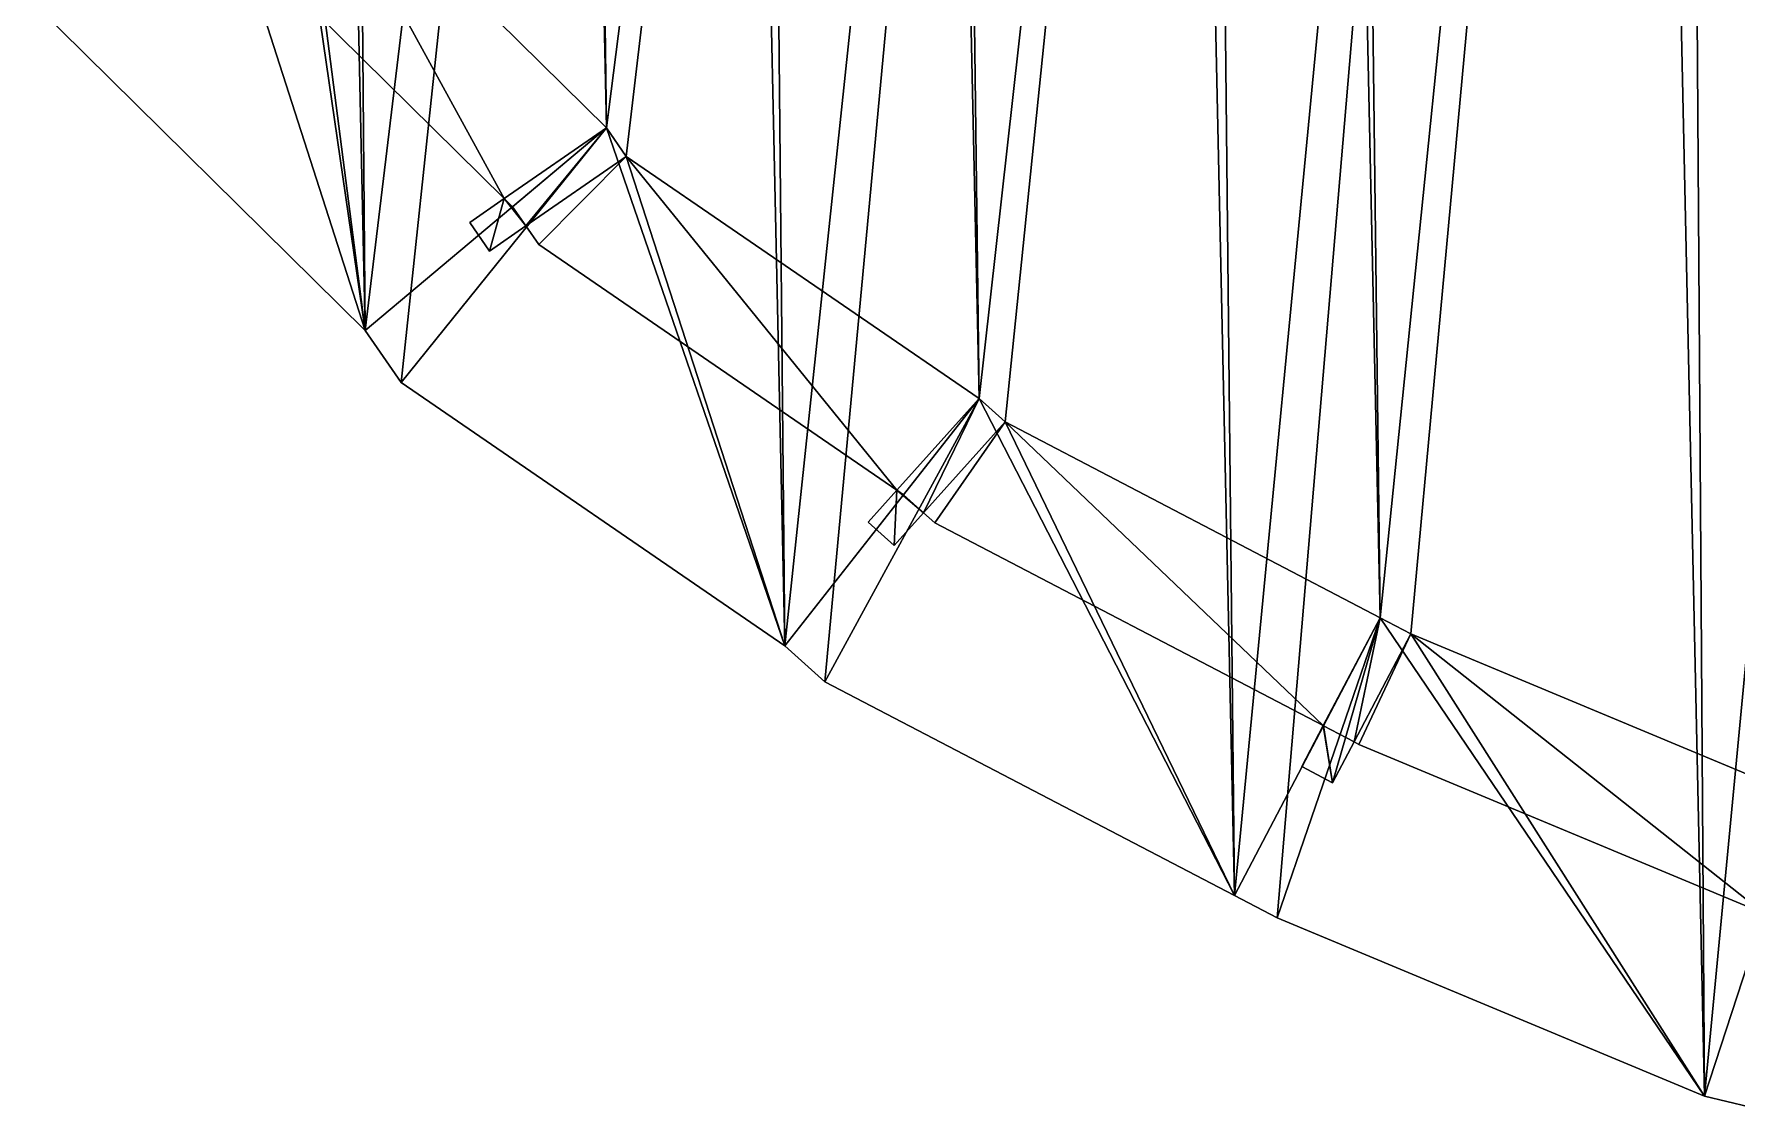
# Model space of a CAD drawing. Extents: x -282 to 16, y -6 to 46.
# Drawn here: x -13.074 to -8.188, y -1.305 to 1.774 of the extents above; entities that cross this region are included whole.
import ezdxf

# ---------------------------------------------------------------- set-up
doc = ezdxf.new("R2010")
doc.units = 0

msp = doc.modelspace()

# ---------------------------------------------------------------- linework, layer by layer
for points in [[(-8.3621, 10.709, 11.1482), (-8.2806, -1.2741, 11.1482), (-7.1093, 11.0319, 11.1482)], [(-7.1093, 11.0319, 11.1482), (-8.2806, -1.2741, 11.1482), (-8.3621, 10.709, 11.1482)], [(-7.1093, 11.0319, 11.1482), (-8.2806, -1.2741, 11.1482), (-8.1529, -1.3047, 11.1482)], [(-8.1529, -1.3047, 11.1482), (-8.2806, -1.2741, 11.1482), (-7.1093, 11.0319, 11.1482)], [(-8.5391, 10.6585, 11.1482), (-8.2806, -1.2741, 11.1482), (-8.3621, 10.709, 11.1482)], [(-8.3621, 10.709, 11.1482), (-8.2806, -1.2741, 11.1482), (-8.5391, 10.6585, 11.1482)], [(-9.7421, 10.0943, 11.1482), (-9.6295, -0.6979, 11.1482), (-8.5391, 10.6585, 11.1482)], [(-8.5391, 10.6585, 11.1482), (-9.6295, -0.6979, 11.1482), (-9.7421, 10.0943, 11.1482)], [(-8.5391, 10.6585, 11.1482), (-9.6295, -0.6979, 11.1482), (-9.5069, -0.7625, 11.1482)], [(-9.5069, -0.7625, 11.1482), (-9.6295, -0.6979, 11.1482), (-8.5391, 10.6585, 11.1482)], [(-8.5391, 10.6585, 11.1482), (-9.5069, -0.7625, 11.1482), (-8.2806, -1.2741, 11.1482)], [(-8.2806, -1.2741, 11.1482), (-9.5069, -0.7625, 11.1482), (-8.5391, 10.6585, 11.1482)], [(-9.8617, 10.0244, 11.1482), (-9.6295, -0.6979, 11.1482), (-9.7421, 10.0943, 11.1482)], [(-9.7421, 10.0943, 11.1482), (-9.6295, -0.6979, 11.1482), (-9.8617, 10.0244, 11.1482)], [(-11.0095, 9.3608, 11.1482), (-10.92, 0.0188, 11.1482), (-9.8617, 10.0244, 11.1482)], [(-9.8617, 10.0244, 11.1482), (-10.92, 0.0188, 11.1482), (-11.0095, 9.3608, 11.1482)], [(-9.8617, 10.0244, 11.1482), (-10.92, 0.0188, 11.1482), (-10.8049, -0.0846, 11.1482)], [(-10.8049, -0.0846, 11.1482), (-10.92, 0.0188, 11.1482), (-9.8617, 10.0244, 11.1482)], [(-9.8617, 10.0244, 11.1482), (-10.8049, -0.0846, 11.1482), (-9.6295, -0.6979, 11.1482)], [(-9.6295, -0.6979, 11.1482), (-10.8049, -0.0846, 11.1482), (-9.8617, 10.0244, 11.1482)], [(-8.1262, 9.8404, 10.9382), (-8.0009, -0.4156, 10.9382), (-8.2224, 9.813, 10.9382)], [(-8.2224, 9.813, -0.0618), (-8.0009, -0.4156, -0.0618), (-8.1262, 9.8404, -0.0618)], [(-8.1262, 9.8404, -0.0618), (-8.0009, -0.4156, -0.0618), (-8.2224, 9.813, -0.0618)], [(-8.2224, 9.813, 10.9382), (-9.2114, 0.0991, 10.9382), (-9.3232, 9.2967, 10.9382)], [(-9.3232, 9.2967, -0.0618), (-9.2114, 0.0991, -0.0618), (-8.2224, 9.813, -0.0618)], [(-8.2224, 9.813, -0.0618), (-9.2114, 0.0991, -0.0618), (-9.3232, 9.2967, -0.0618)], [(-9.123, 0.0524, 10.9382), (-9.2114, 0.0991, 10.9382), (-8.2224, 9.813, 10.9382)], [(-8.2224, 9.813, -0.0618), (-9.2114, 0.0991, -0.0618), (-9.123, 0.0524, -0.0618)], [(-9.123, 0.0524, -0.0618), (-9.2114, 0.0991, -0.0618), (-8.2224, 9.813, -0.0618)], [(-8.0009, -0.4156, 10.9382), (-9.123, 0.0524, 10.9382), (-8.2224, 9.813, 10.9382)], [(-8.2224, 9.813, -0.0618), (-9.123, 0.0524, -0.0618), (-8.0009, -0.4156, -0.0618)], [(-8.0009, -0.4156, -0.0618), (-9.123, 0.0524, -0.0618), (-8.2224, 9.813, -0.0618)], [(-11.12, 9.2525, 11.1482), (-10.92, 0.0188, 11.1482), (-11.0095, 9.3608, 11.1482)], [(-11.0095, 9.3608, 11.1482), (-10.92, 0.0188, 11.1482), (-11.12, 9.2525, 11.1482)], [(-9.3232, 9.2967, 10.9382), (-9.2114, 0.0991, 10.9382), (-9.4095, 9.2463, 10.9382)], [(-9.4095, 9.2463, -0.0618), (-9.2114, 0.0991, -0.0618), (-9.3232, 9.2967, -0.0618)], [(-9.3232, 9.2967, -0.0618), (-9.2114, 0.0991, -0.0618), (-9.4095, 9.2463, -0.0618)], [(-12.1872, 8.4503, 11.1482), (-12.124, 0.9232, 11.1482), (-11.12, 9.2525, 11.1482)], [(-11.12, 9.2525, 11.1482), (-12.124, 0.9232, 11.1482), (-12.1872, 8.4503, 11.1482)], [(-11.12, 9.2525, 11.1482), (-12.124, 0.9232, 11.1482), (-12.0209, 0.7741, 11.1482)], [(-12.0209, 0.7741, 11.1482), (-12.124, 0.9232, 11.1482), (-11.12, 9.2525, 11.1482)], [(-11.12, 9.2525, 11.1482), (-12.0209, 0.7741, 11.1482), (-10.92, 0.0188, 11.1482)], [(-10.92, 0.0188, 11.1482), (-12.0209, 0.7741, 11.1482), (-11.12, 9.2525, 11.1482)], [(-9.4095, 9.2463, 10.9382), (-10.3624, 0.7277, 10.9382), (-10.4608, 8.6385, 10.9382)], [(-10.4608, 8.6385, -0.0618), (-10.3624, 0.7277, -0.0618), (-9.4095, 9.2463, -0.0618)], [(-9.4095, 9.2463, -0.0618), (-10.3624, 0.7277, -0.0618), (-10.4608, 8.6385, -0.0618)], [(-10.288, 0.6609, 10.9382), (-10.3624, 0.7277, 10.9382), (-9.4095, 9.2463, 10.9382)], [(-9.4095, 9.2463, -0.0618), (-10.3624, 0.7277, -0.0618), (-10.288, 0.6609, -0.0618)], [(-10.288, 0.6609, -0.0618), (-10.3624, 0.7277, -0.0618), (-9.4095, 9.2463, -0.0618)], [(-9.2114, 0.0991, 10.9382), (-10.288, 0.6609, 10.9382), (-9.4095, 9.2463, 10.9382)], [(-9.4095, 9.2463, -0.0618), (-10.288, 0.6609, -0.0618), (-9.2114, 0.0991, -0.0618)], [(-9.2114, 0.0991, -0.0618), (-10.288, 0.6609, -0.0618), (-9.4095, 9.2463, -0.0618)], [(-10.4608, 8.6385, 10.9382), (-10.3624, 0.7277, 10.9382), (-10.5322, 8.5685, 10.9382)], [(-10.5322, 8.5685, -0.0618), (-10.3624, 0.7277, -0.0618), (-10.4608, 8.6385, -0.0618)], [(-10.4608, 8.6385, -0.0618), (-10.3624, 0.7277, -0.0618), (-10.5322, 8.5685, -0.0618)], [(-10.5322, 8.5685, 10.9382), (-11.4318, 1.5046, 10.9382), (-11.5137, 7.8306, 10.9382)], [(-11.5137, 7.8306, -0.0618), (-11.4318, 1.5046, -0.0618), (-10.5322, 8.5685, -0.0618)], [(-10.5322, 8.5685, -0.0618), (-11.4318, 1.5046, -0.0618), (-11.5137, 7.8306, -0.0618)], [(-11.375, 1.4224, 10.9382), (-11.4318, 1.5046, 10.9382), (-10.5322, 8.5685, 10.9382)], [(-10.5322, 8.5685, -0.0618), (-11.4318, 1.5046, -0.0618), (-11.375, 1.4224, -0.0618)], [(-11.375, 1.4224, -0.0618), (-11.4318, 1.5046, -0.0618), (-10.5322, 8.5685, -0.0618)], [(-10.3624, 0.7277, 10.9382), (-11.375, 1.4224, 10.9382), (-10.5322, 8.5685, 10.9382)], [(-10.5322, 8.5685, -0.0618), (-11.375, 1.4224, -0.0618), (-10.3624, 0.7277, -0.0618)], [(-10.3624, 0.7277, -0.0618), (-11.375, 1.4224, -0.0618), (-10.5322, 8.5685, -0.0618)], [(-12.2837, 8.2968, 11.1482), (-12.124, 0.9232, 11.1482), (-12.1872, 8.4503, 11.1482)], [(-12.1872, 8.4503, 11.1482), (-12.124, 0.9232, 11.1482), (-12.2837, 8.2968, 11.1482)], [(-12.2837, 8.2968, 11.1482), (-13.0744, 1.8606, 11.1482), (-12.124, 0.9232, 11.1482)], [(-12.124, 0.9232, 11.1482), (-13.0744, 1.8606, 11.1482), (-12.2837, 8.2968, 11.1482)], [(-11.5137, 7.8306, 10.9382), (-11.4318, 1.5046, 10.9382), (-11.567, 7.746, 10.9382)], [(-11.567, 7.746, -0.0618), (-11.4318, 1.5046, -0.0618), (-11.5137, 7.8306, -0.0618)], [(-11.5137, 7.8306, -0.0618), (-11.4318, 1.5046, -0.0618), (-11.567, 7.746, -0.0618)], [(-11.4318, 1.5046, 10.9382), (-12.3103, 2.371, 10.9382), (-11.567, 7.746, 10.9382)], [(-11.567, 7.746, -0.0618), (-12.3103, 2.371, -0.0618), (-11.4318, 1.5046, -0.0618)], [(-11.4318, 1.5046, -0.0618), (-12.3103, 2.371, -0.0618), (-11.567, 7.746, -0.0618)], [(-12.124, 0.9232, 10.9482), (-12.9644, 3.5352, 10.9482), (-13.0744, 1.8606, 10.9482)], [(-12.3479, 2.4637, 10.9482), (-12.9644, 3.5352, 10.9482), (-12.124, 0.9232, 10.9482)], [(-12.3103, 2.371, 10.9482), (-12.3479, 2.4637, 10.9482), (-12.124, 0.9232, 10.9482)], [(-12.6074, 2.1725, -0.0618), (-12.3103, 2.371, -0.0618), (-11.7249, 1.302, -0.0618)], [(-11.7249, 1.302, -0.0618), (-12.3103, 2.371, -0.0618), (-12.6074, 2.1725, -0.0618)], [(-12.3103, 2.371, 10.9382), (-12.6074, 2.1725, 10.9382), (-11.7249, 1.302, 10.9382)], [(-11.7249, 1.302, 10.9382), (-12.6074, 2.1725, 10.9382), (-12.3103, 2.371, 10.9382)], [(-11.7249, 1.302, -0.0618), (-12.3103, 2.371, -0.0618), (-11.4318, 1.5046, -0.0618)], [(-11.4318, 1.5046, -0.0618), (-12.3103, 2.371, -0.0618), (-11.7249, 1.302, -0.0618)], [(-12.3103, 2.371, 10.9382), (-11.7249, 1.302, 10.9382), (-11.4318, 1.5046, 10.9382)], [(-11.4318, 1.5046, 10.9382), (-11.7249, 1.302, 10.9382), (-12.3103, 2.371, 10.9382)], [(-12.3103, 2.371, 10.9382), (-11.4318, 1.5046, -0.0618), (-12.3103, 2.371, -0.0618)], [(-11.4318, 1.5046, -0.0618), (-12.3103, 2.371, 10.9382), (-11.4318, 1.5046, 10.9382)], [(-11.4318, 1.5046, 10.9382), (-12.3103, 2.371, 10.9382), (-11.4318, 1.5046, -0.0618)], [(-12.3103, 2.371, -0.0618), (-11.4318, 1.5046, -0.0618), (-12.3103, 2.371, 10.9382)], [(-11.4318, 1.5046, 10.9482), (-12.3103, 2.371, 10.9482), (-12.124, 0.9232, 10.9482)], [(-11.4318, 1.5046, 10.9482), (-11.4318, 1.5046, 10.9382), (-12.3103, 2.371, 10.9482)], [(-12.3103, 2.371, 10.9382), (-12.3103, 2.371, 10.9482), (-11.4318, 1.5046, 10.9382)], [(-11.4318, 1.5046, 11.1482), (-11.4318, 1.5046, 10.9482), (-12.3103, 2.371, 11.1482)], [(-12.3103, 2.371, 10.9482), (-12.3103, 2.371, 11.1482), (-11.4318, 1.5046, 10.9482)], [(-11.7249, 1.302, -0.0618), (-12.6074, 2.1725, 10.9382), (-12.6074, 2.1725, -0.0618)], [(-12.6074, 2.1725, 10.9382), (-11.7249, 1.302, -0.0618), (-11.7249, 1.302, 10.9382)], [(-11.7249, 1.302, 10.9382), (-11.7249, 1.302, -0.0618), (-12.6074, 2.1725, 10.9382)], [(-12.6074, 2.1725, -0.0618), (-12.6074, 2.1725, 10.9382), (-11.7249, 1.302, -0.0618)], [(-12.124, 0.9232, 11.1482), (-12.124, 0.9232, 10.9482), (-13.0744, 1.8606, 11.1482)], [(-13.0744, 1.8606, 10.9482), (-13.0744, 1.8606, 11.1482), (-12.124, 0.9232, 10.9482)], [(-12.0209, 0.7741, 10.9482), (-11.4318, 1.5046, 10.9482), (-12.124, 0.9232, 10.9482)], [(-10.92, 0.0188, 10.9482), (-11.4318, 1.5046, 10.9482), (-12.0209, 0.7741, 10.9482)], [(-11.7249, 1.302, 10.9382), (-11.4318, 1.5046, -0.0618), (-11.7249, 1.302, -0.0618)], [(-11.4318, 1.5046, -0.0618), (-11.7249, 1.302, 10.9382), (-11.4318, 1.5046, 10.9382)], [(-11.4318, 1.5046, 10.9382), (-11.7249, 1.302, 10.9382), (-11.4318, 1.5046, -0.0618)], [(-11.7249, 1.302, -0.0618), (-11.4318, 1.5046, -0.0618), (-11.7249, 1.302, 10.9382)], [(-11.4318, 1.5046, -0.0618), (-11.701, 1.2785, -0.0618), (-11.7249, 1.302, -0.0618)], [(-11.7249, 1.302, 10.9382), (-11.6629, 1.2233, 10.9382), (-11.4318, 1.5046, 10.9382)], [(-11.7249, 1.302, -0.0618), (-11.701, 1.2785, -0.0618), (-11.4318, 1.5046, -0.0618)], [(-11.4318, 1.5046, 10.9382), (-11.6629, 1.2233, 10.9382), (-11.7249, 1.302, 10.9382)], [(-11.701, 1.2785, -0.0618), (-11.4318, 1.5046, -0.0618), (-11.6629, 1.2233, -0.0618)], [(-11.6629, 1.2233, -0.0618), (-11.4318, 1.5046, -0.0618), (-11.701, 1.2785, -0.0618)], [(-11.6629, 1.2233, -0.0618), (-11.4318, 1.5046, -0.0618), (-11.375, 1.4224, -0.0618)], [(-11.4318, 1.5046, 10.9382), (-11.6629, 1.2233, 10.9382), (-11.375, 1.4224, 10.9382)], [(-11.375, 1.4224, -0.0618), (-11.4318, 1.5046, -0.0618), (-11.6629, 1.2233, -0.0618)], [(-11.375, 1.4224, 10.9382), (-11.6629, 1.2233, 10.9382), (-11.4318, 1.5046, 10.9382)], [(-11.4318, 1.5046, -0.0618), (-11.375, 1.4224, 10.9382), (-11.375, 1.4224, -0.0618)], [(-11.375, 1.4224, 10.9382), (-11.4318, 1.5046, -0.0618), (-11.4318, 1.5046, 10.9382)], [(-11.4318, 1.5046, 10.9382), (-11.4318, 1.5046, -0.0618), (-11.375, 1.4224, 10.9382)], [(-11.375, 1.4224, -0.0618), (-11.375, 1.4224, 10.9382), (-11.4318, 1.5046, -0.0618)], [(-11.375, 1.4224, 10.9482), (-11.4318, 1.5046, 10.9482), (-10.92, 0.0188, 10.9482)], [(-11.4318, 1.5046, 10.9382), (-11.4318, 1.5046, 10.9482), (-11.375, 1.4224, 10.9382)], [(-11.375, 1.4224, 10.9482), (-11.375, 1.4224, 10.9382), (-11.4318, 1.5046, 10.9482)], [(-11.4318, 1.5046, 11.1482), (-11.375, 1.4224, 11.1482), (-11.4318, 1.5046, 10.9482)], [(-11.375, 1.4224, 10.9482), (-11.4318, 1.5046, 10.9482), (-11.375, 1.4224, 11.1482)], [(-11.375, 1.4224, -0.0618), (-11.6262, 1.1703, -0.0618), (-11.6629, 1.2233, -0.0618)], [(-11.6629, 1.2233, -0.0618), (-11.6262, 1.1703, -0.0618), (-11.375, 1.4224, -0.0618)], [(-11.6262, 1.1703, 10.9382), (-11.375, 1.4224, 10.9382), (-11.6629, 1.2233, 10.9382)], [(-11.6629, 1.2233, 10.9382), (-11.375, 1.4224, 10.9382), (-11.6262, 1.1703, 10.9382)], [(-11.375, 1.4224, -0.0618), (-11.6629, 1.2233, 10.9382), (-11.6629, 1.2233, -0.0618)], [(-11.6629, 1.2233, 10.9382), (-11.375, 1.4224, -0.0618), (-11.375, 1.4224, 10.9382)], [(-11.375, 1.4224, 10.9382), (-11.375, 1.4224, -0.0618), (-11.6629, 1.2233, 10.9382)], [(-11.6629, 1.2233, -0.0618), (-11.6629, 1.2233, 10.9382), (-11.375, 1.4224, -0.0618)], [(-11.6262, 1.1703, -0.0618), (-11.375, 1.4224, -0.0618), (-10.5983, 0.4651, -0.0618)], [(-10.5983, 0.4651, -0.0618), (-11.375, 1.4224, -0.0618), (-11.6262, 1.1703, -0.0618)], [(-11.375, 1.4224, 10.9382), (-11.6262, 1.1703, 10.9382), (-10.5983, 0.465, 10.9382)], [(-10.5983, 0.465, 10.9382), (-11.6262, 1.1703, 10.9382), (-11.375, 1.4224, 10.9382)], [(-10.5983, 0.4651, -0.0618), (-11.375, 1.4224, -0.0618), (-10.3624, 0.7277, -0.0618)], [(-10.3624, 0.7277, -0.0618), (-11.375, 1.4224, -0.0618), (-10.5983, 0.4651, -0.0618)], [(-11.375, 1.4224, 10.9382), (-10.5983, 0.465, 10.9382), (-10.3624, 0.7277, 10.9382)], [(-10.3624, 0.7277, 10.9382), (-10.5983, 0.465, 10.9382), (-11.375, 1.4224, 10.9382)], [(-11.375, 1.4224, 10.9382), (-10.3624, 0.7277, -0.0618), (-11.375, 1.4224, -0.0618)], [(-10.3624, 0.7277, -0.0618), (-11.375, 1.4224, 10.9382), (-10.3624, 0.7277, 10.9382)], [(-10.3624, 0.7277, 10.9382), (-11.375, 1.4224, 10.9382), (-10.3624, 0.7277, -0.0618)], [(-11.375, 1.4224, -0.0618), (-10.3624, 0.7277, -0.0618), (-11.375, 1.4224, 10.9382)], [(-10.3624, 0.7277, 10.9482), (-11.375, 1.4224, 10.9482), (-10.92, 0.0188, 10.9482)], [(-11.375, 1.4224, 10.9482), (-10.3624, 0.7277, 10.9482), (-11.375, 1.4224, 10.9382)], [(-10.3624, 0.7277, 10.9382), (-11.375, 1.4224, 10.9382), (-10.3624, 0.7277, 10.9482)], [(-11.375, 1.4224, 11.1482), (-10.3624, 0.7277, 11.1482), (-11.375, 1.4224, 10.9482)], [(-10.3624, 0.7277, 10.9482), (-11.375, 1.4224, 10.9482), (-10.3624, 0.7277, 11.1482)], [(-11.7249, 1.302, -0.0618), (-11.7674, 1.151, -0.0618), (-11.8243, 1.2333, -0.0618)], [(-11.8243, 1.2333, -0.0618), (-11.7249, 1.302, 10.9382), (-11.7249, 1.302, -0.0618)], [(-11.7249, 1.302, 10.9382), (-11.8243, 1.2333, -0.0618), (-11.8243, 1.2333, 10.9382)], [(-11.7674, 1.151, 10.9382), (-11.7249, 1.302, 10.9382), (-11.8243, 1.2333, 10.9382)], [(-11.8243, 1.2333, -0.0618), (-11.7674, 1.151, -0.0618), (-11.7249, 1.302, -0.0618)], [(-11.8243, 1.2333, 10.9382), (-11.8243, 1.2333, -0.0618), (-11.7249, 1.302, 10.9382)], [(-11.7249, 1.302, -0.0618), (-11.7249, 1.302, 10.9382), (-11.8243, 1.2333, -0.0618)], [(-11.8243, 1.2333, 10.9382), (-11.7249, 1.302, 10.9382), (-11.7674, 1.151, 10.9382)], [(-11.7674, 1.151, -0.0618), (-11.7249, 1.302, -0.0618), (-11.6629, 1.2233, -0.0618)], [(-11.7249, 1.302, 10.9382), (-11.7674, 1.151, 10.9382), (-11.6629, 1.2233, 10.9382)], [(-11.6629, 1.2233, -0.0618), (-11.7249, 1.302, -0.0618), (-11.7674, 1.151, -0.0618)], [(-11.6629, 1.2233, 10.9382), (-11.7674, 1.151, 10.9382), (-11.7249, 1.302, 10.9382)], [(-11.6629, 1.2233, -0.0618), (-11.7249, 1.302, -0.0618), (-11.701, 1.2785, -0.0618)], [(-11.701, 1.2785, -0.0618), (-11.7249, 1.302, -0.0618), (-11.6629, 1.2233, -0.0618)], [(-11.8243, 1.2333, 10.9382), (-11.7674, 1.151, -0.0618), (-11.7674, 1.151, 10.9382)], [(-11.7674, 1.151, -0.0618), (-11.8243, 1.2333, 10.9382), (-11.8243, 1.2333, -0.0618)], [(-11.8243, 1.2333, -0.0618), (-11.8243, 1.2333, 10.9382), (-11.7674, 1.151, -0.0618)], [(-11.7674, 1.151, 10.9382), (-11.7674, 1.151, -0.0618), (-11.8243, 1.2333, 10.9382)], [(-11.6629, 1.2233, 10.9382), (-11.7674, 1.151, -0.0618), (-11.6629, 1.2233, -0.0618)], [(-11.7674, 1.151, -0.0618), (-11.6629, 1.2233, 10.9382), (-11.7674, 1.151, 10.9382)], [(-11.7674, 1.151, 10.9382), (-11.6629, 1.2233, 10.9382), (-11.7674, 1.151, -0.0618)], [(-11.6629, 1.2233, -0.0618), (-11.7674, 1.151, -0.0618), (-11.6629, 1.2233, 10.9382)], [(-11.6629, 1.2233, 10.9382), (-11.6262, 1.1703, -0.0618), (-11.6262, 1.1703, 10.9382)], [(-11.6262, 1.1703, -0.0618), (-11.6629, 1.2233, 10.9382), (-11.6629, 1.2233, -0.0618)], [(-11.6629, 1.2233, -0.0618), (-11.6629, 1.2233, 10.9382), (-11.6262, 1.1703, -0.0618)], [(-11.6262, 1.1703, 10.9382), (-11.6262, 1.1703, -0.0618), (-11.6629, 1.2233, 10.9382)], [(-10.5983, 0.4651, -0.0618), (-11.6262, 1.1703, 10.9382), (-11.6262, 1.1703, -0.0618)], [(-11.6262, 1.1703, 10.9382), (-10.5983, 0.4651, -0.0618), (-10.5983, 0.465, 10.9382)], [(-10.5983, 0.465, 10.9382), (-10.5983, 0.4651, -0.0618), (-11.6262, 1.1703, 10.9382)], [(-11.6262, 1.1703, -0.0618), (-11.6262, 1.1703, 10.9382), (-10.5983, 0.4651, -0.0618)], [(-12.124, 0.9232, 11.1482), (-12.0209, 0.7741, 11.1482), (-12.124, 0.9232, 10.9482)], [(-12.0209, 0.7741, 10.9482), (-12.124, 0.9232, 10.9482), (-12.0209, 0.7741, 11.1482)], [(-12.0209, 0.7741, 11.1482), (-10.92, 0.0188, 11.1482), (-12.0209, 0.7741, 10.9482)], [(-10.92, 0.0188, 10.9482), (-12.0209, 0.7741, 10.9482), (-10.92, 0.0188, 11.1482)], [(-10.8049, -0.0846, 10.9482), (-10.3624, 0.7277, 10.9482), (-10.92, 0.0188, 10.9482)], [(-9.6295, -0.6979, 10.9482), (-10.3624, 0.7277, 10.9482), (-10.8049, -0.0846, 10.9482)], [(-10.3624, 0.7277, 10.9382), (-10.5983, 0.4651, -0.0618), (-10.5983, 0.465, 10.9382)], [(-10.5983, 0.4651, -0.0618), (-10.3624, 0.7277, 10.9382), (-10.3624, 0.7277, -0.0618)], [(-10.3624, 0.7277, -0.0618), (-10.3624, 0.7277, 10.9382), (-10.5983, 0.4651, -0.0618)], [(-10.5983, 0.465, 10.9382), (-10.5983, 0.4651, -0.0618), (-10.3624, 0.7277, 10.9382)], [(-10.3624, 0.7277, -0.0618), (-10.5792, 0.452, -0.0618), (-10.5983, 0.4651, -0.0618)], [(-10.5983, 0.465, 10.9382), (-10.5219, 0.4005, 10.9382), (-10.3624, 0.7277, 10.9382)], [(-10.5983, 0.4651, -0.0618), (-10.5792, 0.452, -0.0618), (-10.3624, 0.7277, -0.0618)], [(-10.3624, 0.7277, 10.9382), (-10.5219, 0.4005, 10.9382), (-10.5983, 0.465, 10.9382)], [(-10.5792, 0.452, -0.0618), (-10.3624, 0.7277, -0.0618), (-10.5219, 0.4005, -0.0618)], [(-10.5219, 0.4005, -0.0618), (-10.3624, 0.7277, -0.0618), (-10.5792, 0.452, -0.0618)], [(-10.5219, 0.4005, -0.0618), (-10.3624, 0.7277, -0.0618), (-10.288, 0.6609, -0.0618)], [(-10.3624, 0.7277, 10.9382), (-10.5219, 0.4005, 10.9382), (-10.288, 0.6609, 10.9382)], [(-10.288, 0.6609, -0.0618), (-10.3624, 0.7277, -0.0618), (-10.5219, 0.4005, -0.0618)], [(-10.288, 0.6609, 10.9382), (-10.5219, 0.4005, 10.9382), (-10.3624, 0.7277, 10.9382)], [(-10.288, 0.6609, 10.9482), (-10.3624, 0.7277, 10.9482), (-9.6295, -0.6979, 10.9482)], [(-10.3624, 0.7277, 10.9482), (-10.288, 0.6609, 10.9482), (-10.3624, 0.7277, 10.9382)], [(-10.288, 0.6609, 10.9382), (-10.3624, 0.7277, 10.9382), (-10.288, 0.6609, 10.9482)], [(-10.3624, 0.7277, 11.1482), (-10.288, 0.6609, 11.1482), (-10.3624, 0.7277, 10.9482)], [(-10.288, 0.6609, 10.9482), (-10.3624, 0.7277, 10.9482), (-10.288, 0.6609, 11.1482)], [(-10.3624, 0.7277, 10.9382), (-10.288, 0.6609, -0.0618), (-10.3624, 0.7277, -0.0618)], [(-10.288, 0.6609, -0.0618), (-10.3624, 0.7277, 10.9382), (-10.288, 0.6609, 10.9382)], [(-10.288, 0.6609, 10.9382), (-10.3624, 0.7277, 10.9382), (-10.288, 0.6609, -0.0618)], [(-10.3624, 0.7277, -0.0618), (-10.288, 0.6609, -0.0618), (-10.3624, 0.7277, 10.9382)], [(-10.489, 0.371, 10.9382), (-10.288, 0.6609, 10.9382), (-10.5219, 0.4005, 10.9382)], [(-10.5219, 0.4005, 10.9382), (-10.288, 0.6609, 10.9382), (-10.489, 0.371, 10.9382)], [(-10.5219, 0.4005, -0.0618), (-10.288, 0.6609, 10.9382), (-10.5219, 0.4005, 10.9382)], [(-10.288, 0.6609, 10.9382), (-10.5219, 0.4005, -0.0618), (-10.288, 0.6609, -0.0618)], [(-10.288, 0.6609, -0.0618), (-10.5219, 0.4005, -0.0618), (-10.288, 0.6609, 10.9382)], [(-10.5219, 0.4005, 10.9382), (-10.288, 0.6609, 10.9382), (-10.5219, 0.4005, -0.0618)], [(-10.288, 0.6609, -0.0618), (-10.489, 0.371, -0.0618), (-10.5219, 0.4005, -0.0618)], [(-10.5219, 0.4005, -0.0618), (-10.489, 0.371, -0.0618), (-10.288, 0.6609, -0.0618)], [(-10.288, 0.6609, 10.9382), (-10.489, 0.371, 10.9382), (-9.3747, -0.2105, 10.9382)], [(-9.3747, -0.2105, 10.9382), (-10.489, 0.371, 10.9382), (-10.288, 0.6609, 10.9382)], [(-10.489, 0.371, -0.0618), (-10.288, 0.6609, -0.0618), (-9.3747, -0.2105, -0.0618)], [(-9.3747, -0.2105, -0.0618), (-10.288, 0.6609, -0.0618), (-10.489, 0.371, -0.0618)], [(-10.288, 0.6609, 10.9382), (-9.3747, -0.2105, 10.9382), (-9.2114, 0.0991, 10.9382)], [(-9.2114, 0.0991, 10.9382), (-9.3747, -0.2105, 10.9382), (-10.288, 0.6609, 10.9382)], [(-10.288, 0.6609, 10.9382), (-9.2114, 0.0991, -0.0618), (-10.288, 0.6609, -0.0618)], [(-9.2114, 0.0991, -0.0618), (-10.288, 0.6609, 10.9382), (-9.2114, 0.0991, 10.9382)], [(-9.2114, 0.0991, 10.9382), (-10.288, 0.6609, 10.9382), (-9.2114, 0.0991, -0.0618)], [(-10.288, 0.6609, -0.0618), (-9.2114, 0.0991, -0.0618), (-10.288, 0.6609, 10.9382)], [(-9.2114, 0.0991, 10.9482), (-10.288, 0.6609, 10.9482), (-9.6295, -0.6979, 10.9482)], [(-10.288, 0.6609, 10.9482), (-9.2114, 0.0991, 10.9482), (-10.288, 0.6609, 10.9382)], [(-9.2114, 0.0991, 10.9382), (-10.288, 0.6609, 10.9382), (-9.2114, 0.0991, 10.9482)], [(-10.288, 0.6609, 11.1482), (-9.2114, 0.0991, 11.1482), (-10.288, 0.6609, 10.9482)], [(-9.2114, 0.0991, 10.9482), (-10.288, 0.6609, 10.9482), (-9.2114, 0.0991, 11.1482)], [(-9.3747, -0.2105, -0.0618), (-10.288, 0.6609, -0.0618), (-9.2114, 0.0991, -0.0618)], [(-9.2114, 0.0991, -0.0618), (-10.288, 0.6609, -0.0618), (-9.3747, -0.2105, -0.0618)], [(-10.5983, 0.4651, -0.0618), (-10.6065, 0.3062, -0.0618), (-10.6809, 0.373, -0.0618)], [(-10.6809, 0.373, -0.0618), (-10.5983, 0.465, 10.9382), (-10.5983, 0.4651, -0.0618)], [(-10.6809, 0.373, -0.0618), (-10.6065, 0.3062, -0.0618), (-10.5983, 0.4651, -0.0618)], [(-10.5983, 0.4651, -0.0618), (-10.5983, 0.465, 10.9382), (-10.6809, 0.373, -0.0618)], [(-10.5983, 0.465, 10.9382), (-10.6809, 0.373, -0.0618), (-10.6809, 0.373, 10.9382)], [(-10.6065, 0.3062, 10.9382), (-10.5983, 0.465, 10.9382), (-10.6809, 0.373, 10.9382)], [(-10.6809, 0.373, 10.9382), (-10.6809, 0.373, -0.0618), (-10.5983, 0.465, 10.9382)], [(-10.6809, 0.373, 10.9382), (-10.5983, 0.465, 10.9382), (-10.6065, 0.3062, 10.9382)], [(-10.6065, 0.3062, -0.0618), (-10.5983, 0.4651, -0.0618), (-10.5219, 0.4005, -0.0618)], [(-10.5219, 0.4005, -0.0618), (-10.5983, 0.4651, -0.0618), (-10.6065, 0.3062, -0.0618)], [(-10.5983, 0.465, 10.9382), (-10.6065, 0.3062, 10.9382), (-10.5219, 0.4005, 10.9382)], [(-10.5219, 0.4005, 10.9382), (-10.6065, 0.3062, 10.9382), (-10.5983, 0.465, 10.9382)], [(-10.5219, 0.4005, -0.0618), (-10.5983, 0.4651, -0.0618), (-10.5792, 0.452, -0.0618)], [(-10.5792, 0.452, -0.0618), (-10.5983, 0.4651, -0.0618), (-10.5219, 0.4005, -0.0618)], [(-10.5219, 0.4005, -0.0618), (-10.6065, 0.3062, 10.9382), (-10.6065, 0.3062, -0.0618)], [(-10.6065, 0.3062, 10.9382), (-10.5219, 0.4005, -0.0618), (-10.5219, 0.4005, 10.9382)], [(-10.5219, 0.4005, 10.9382), (-10.5219, 0.4005, -0.0618), (-10.6065, 0.3062, 10.9382)], [(-10.6065, 0.3062, -0.0618), (-10.6065, 0.3062, 10.9382), (-10.5219, 0.4005, -0.0618)], [(-10.489, 0.371, 10.9382), (-10.5219, 0.4005, -0.0618), (-10.489, 0.371, -0.0618)], [(-10.5219, 0.4005, -0.0618), (-10.489, 0.371, 10.9382), (-10.5219, 0.4005, 10.9382)], [(-10.5219, 0.4005, 10.9382), (-10.489, 0.371, 10.9382), (-10.5219, 0.4005, -0.0618)], [(-10.489, 0.371, -0.0618), (-10.5219, 0.4005, -0.0618), (-10.489, 0.371, 10.9382)], [(-10.6065, 0.3062, 10.9382), (-10.6809, 0.373, -0.0618), (-10.6065, 0.3062, -0.0618)], [(-10.6809, 0.373, -0.0618), (-10.6065, 0.3062, 10.9382), (-10.6809, 0.373, 10.9382)], [(-10.6809, 0.373, 10.9382), (-10.6065, 0.3062, 10.9382), (-10.6809, 0.373, -0.0618)], [(-10.6065, 0.3062, -0.0618), (-10.6809, 0.373, -0.0618), (-10.6065, 0.3062, 10.9382)], [(-9.3747, -0.2105, -0.0618), (-10.489, 0.371, 10.9382), (-10.489, 0.371, -0.0618)], [(-10.489, 0.371, 10.9382), (-9.3747, -0.2105, -0.0618), (-9.3747, -0.2105, 10.9382)], [(-9.3747, -0.2105, 10.9382), (-9.3747, -0.2105, -0.0618), (-10.489, 0.371, 10.9382)], [(-10.489, 0.371, -0.0618), (-10.489, 0.371, 10.9382), (-9.3747, -0.2105, -0.0618)], [(-9.5069, -0.7625, 10.9482), (-9.2114, 0.0991, 10.9482), (-9.6295, -0.6979, 10.9482)], [(-8.2806, -1.2741, 10.9482), (-9.2114, 0.0991, 10.9482), (-9.5069, -0.7625, 10.9482)], [(-9.2114, 0.0991, -0.0618), (-9.374, -0.2108, -0.0618), (-9.3747, -0.2105, -0.0618)], [(-9.3747, -0.2105, 10.9382), (-9.3483, -0.3747, 10.9382), (-9.2114, 0.0991, 10.9382)], [(-9.3747, -0.2105, -0.0618), (-9.374, -0.2108, -0.0618), (-9.2114, 0.0991, -0.0618)], [(-9.2114, 0.0991, 10.9382), (-9.3483, -0.3747, 10.9382), (-9.3747, -0.2105, 10.9382)], [(-9.2114, 0.0991, 10.9382), (-9.3747, -0.2105, -0.0618), (-9.3747, -0.2105, 10.9382)], [(-9.3747, -0.2105, -0.0618), (-9.2114, 0.0991, 10.9382), (-9.2114, 0.0991, -0.0618)], [(-9.2114, 0.0991, -0.0618), (-9.2114, 0.0991, 10.9382), (-9.3747, -0.2105, -0.0618)], [(-9.3747, -0.2105, 10.9382), (-9.3747, -0.2105, -0.0618), (-9.2114, 0.0991, 10.9382)], [(-9.374, -0.2108, -0.0618), (-9.2114, 0.0991, -0.0618), (-9.2863, -0.2571, -0.0618)], [(-9.2863, -0.2571, -0.0618), (-9.2114, 0.0991, -0.0618), (-9.374, -0.2108, -0.0618)], [(-9.2114, 0.0991, 10.9382), (-9.3483, -0.3747, 10.9382), (-9.2863, -0.2571, 10.9382)], [(-9.2863, -0.2571, 10.9382), (-9.3483, -0.3747, 10.9382), (-9.2114, 0.0991, 10.9382)], [(-9.2863, -0.2571, -0.0618), (-9.2114, 0.0991, -0.0618), (-9.123, 0.0524, -0.0618)], [(-9.2114, 0.0991, 10.9382), (-9.2863, -0.2571, 10.9382), (-9.123, 0.0524, 10.9382)], [(-9.123, 0.0524, -0.0618), (-9.2114, 0.0991, -0.0618), (-9.2863, -0.2571, -0.0618)], [(-9.123, 0.0524, 10.9382), (-9.2863, -0.2571, 10.9382), (-9.2114, 0.0991, 10.9382)], [(-9.2114, 0.0991, 10.9382), (-9.123, 0.0524, -0.0618), (-9.2114, 0.0991, -0.0618)], [(-9.123, 0.0524, -0.0618), (-9.2114, 0.0991, 10.9382), (-9.123, 0.0524, 10.9382)], [(-9.123, 0.0524, 10.9382), (-9.2114, 0.0991, 10.9382), (-9.123, 0.0524, -0.0618)], [(-9.2114, 0.0991, -0.0618), (-9.123, 0.0524, -0.0618), (-9.2114, 0.0991, 10.9382)], [(-9.123, 0.0524, 10.9482), (-9.2114, 0.0991, 10.9482), (-8.2806, -1.2741, 10.9482)], [(-9.2114, 0.0991, 10.9482), (-9.123, 0.0524, 10.9482), (-9.2114, 0.0991, 10.9382)], [(-9.123, 0.0524, 10.9382), (-9.2114, 0.0991, 10.9382), (-9.123, 0.0524, 10.9482)], [(-9.2114, 0.0991, 11.1482), (-9.123, 0.0524, 11.1482), (-9.2114, 0.0991, 10.9482)], [(-9.123, 0.0524, 10.9482), (-9.2114, 0.0991, 10.9482), (-9.123, 0.0524, 11.1482)], [(-9.123, 0.0524, -0.0618), (-9.2723, -0.2645, -0.0618), (-9.2863, -0.2571, -0.0618)], [(-9.2863, -0.2571, -0.0618), (-9.2723, -0.2645, -0.0618), (-9.123, 0.0524, -0.0618)], [(-9.2723, -0.2645, 10.9382), (-9.123, 0.0524, 10.9382), (-9.2863, -0.2571, 10.9382)], [(-9.2863, -0.2571, 10.9382), (-9.123, 0.0524, 10.9382), (-9.2723, -0.2645, 10.9382)], [(-9.2863, -0.2571, -0.0618), (-9.123, 0.0524, 10.9382), (-9.2863, -0.2571, 10.9382)], [(-9.123, 0.0524, 10.9382), (-9.2863, -0.2571, -0.0618), (-9.123, 0.0524, -0.0618)], [(-9.123, 0.0524, -0.0618), (-9.2863, -0.2571, -0.0618), (-9.123, 0.0524, 10.9382)], [(-9.2863, -0.2571, 10.9382), (-9.123, 0.0524, 10.9382), (-9.2863, -0.2571, -0.0618)], [(-9.2723, -0.2645, -0.0618), (-9.123, 0.0524, -0.0618), (-8.1097, -0.7495, -0.0618)], [(-8.1097, -0.7495, -0.0618), (-9.123, 0.0524, -0.0618), (-9.2723, -0.2645, -0.0618)], [(-9.123, 0.0524, 10.9382), (-9.2723, -0.2645, 10.9382), (-8.1097, -0.7495, 10.9382)], [(-8.1097, -0.7495, 10.9382), (-9.2723, -0.2645, 10.9382), (-9.123, 0.0524, 10.9382)], [(-8.0009, -0.4156, 10.9482), (-9.123, 0.0524, 10.9482), (-8.2806, -1.2741, 10.9482)], [(-9.123, 0.0524, 10.9482), (-8.0009, -0.4156, 10.9482), (-9.123, 0.0524, 10.9382)], [(-8.0009, -0.4156, 10.9382), (-9.123, 0.0524, 10.9382), (-8.0009, -0.4156, 10.9482)], [(-9.123, 0.0524, 11.1482), (-8.0009, -0.4156, 11.1482), (-9.123, 0.0524, 10.9482)], [(-8.0009, -0.4156, 10.9482), (-9.123, 0.0524, 10.9482), (-8.0009, -0.4156, 11.1482)], [(-8.1097, -0.7495, -0.0618), (-9.123, 0.0524, -0.0618), (-8.0009, -0.4156, -0.0618)], [(-8.0009, -0.4156, -0.0618), (-9.123, 0.0524, -0.0618), (-8.1097, -0.7495, -0.0618)], [(-9.123, 0.0524, 10.9382), (-8.1097, -0.7495, 10.9382), (-8.0009, -0.4156, 10.9382)], [(-8.0009, -0.4156, 10.9382), (-8.1097, -0.7495, 10.9382), (-9.123, 0.0524, 10.9382)], [(-9.123, 0.0524, 10.9382), (-8.0009, -0.4156, -0.0618), (-9.123, 0.0524, -0.0618)], [(-8.0009, -0.4156, -0.0618), (-9.123, 0.0524, 10.9382), (-8.0009, -0.4156, 10.9382)], [(-8.0009, -0.4156, 10.9382), (-9.123, 0.0524, 10.9382), (-8.0009, -0.4156, -0.0618)], [(-9.123, 0.0524, -0.0618), (-8.0009, -0.4156, -0.0618), (-9.123, 0.0524, 10.9382)], [(-10.92, 0.0188, 11.1482), (-10.8049, -0.0846, 11.1482), (-10.92, 0.0188, 10.9482)], [(-10.8049, -0.0846, 10.9482), (-10.92, 0.0188, 10.9482), (-10.8049, -0.0846, 11.1482)], [(-10.8049, -0.0846, 11.1482), (-9.6295, -0.6979, 11.1482), (-10.8049, -0.0846, 10.9482)], [(-9.6295, -0.6979, 10.9482), (-10.8049, -0.0846, 10.9482), (-9.6295, -0.6979, 11.1482)], [(-9.3747, -0.2105, -0.0618), (-9.3483, -0.3747, -0.0618), (-9.4367, -0.3281, -0.0618)], [(-9.3747, -0.2105, 10.9382), (-9.4367, -0.3281, -0.0618), (-9.4367, -0.3281, 10.9382)], [(-9.4367, -0.3281, -0.0618), (-9.3747, -0.2105, 10.9382), (-9.3747, -0.2105, -0.0618)], [(-9.3483, -0.3747, 10.9382), (-9.3747, -0.2105, 10.9382), (-9.4367, -0.3281, 10.9382)], [(-9.4367, -0.3281, -0.0618), (-9.3483, -0.3747, -0.0618), (-9.3747, -0.2105, -0.0618)], [(-9.3747, -0.2105, -0.0618), (-9.3747, -0.2105, 10.9382), (-9.4367, -0.3281, -0.0618)], [(-9.4367, -0.3281, 10.9382), (-9.4367, -0.3281, -0.0618), (-9.3747, -0.2105, 10.9382)], [(-9.4367, -0.3281, 10.9382), (-9.3747, -0.2105, 10.9382), (-9.3483, -0.3747, 10.9382)], [(-9.3483, -0.3747, -0.0618), (-9.3747, -0.2105, -0.0618), (-9.374, -0.2108, -0.0618)], [(-9.374, -0.2108, -0.0618), (-9.3747, -0.2105, -0.0618), (-9.3483, -0.3747, -0.0618)], [(-9.3483, -0.3747, -0.0618), (-9.374, -0.2108, -0.0618), (-9.2863, -0.2571, -0.0618)], [(-9.2863, -0.2571, -0.0618), (-9.374, -0.2108, -0.0618), (-9.3483, -0.3747, -0.0618)], [(-9.2863, -0.2571, -0.0618), (-9.3483, -0.3747, 10.9382), (-9.3483, -0.3747, -0.0618)], [(-9.3483, -0.3747, 10.9382), (-9.2863, -0.2571, -0.0618), (-9.2863, -0.2571, 10.9382)], [(-9.2863, -0.2571, 10.9382), (-9.2863, -0.2571, -0.0618), (-9.3483, -0.3747, 10.9382)], [(-9.3483, -0.3747, -0.0618), (-9.3483, -0.3747, 10.9382), (-9.2863, -0.2571, -0.0618)], [(-9.2723, -0.2645, 10.9382), (-9.2863, -0.2571, -0.0618), (-9.2723, -0.2645, -0.0618)], [(-9.2863, -0.2571, -0.0618), (-9.2723, -0.2645, 10.9382), (-9.2863, -0.2571, 10.9382)], [(-9.2863, -0.2571, 10.9382), (-9.2723, -0.2645, 10.9382), (-9.2863, -0.2571, -0.0618)], [(-9.2723, -0.2645, -0.0618), (-9.2863, -0.2571, -0.0618), (-9.2723, -0.2645, 10.9382)], [(-8.1097, -0.7495, 10.9382), (-9.2723, -0.2645, -0.0618), (-8.1097, -0.7495, -0.0618)], [(-9.2723, -0.2645, -0.0618), (-8.1097, -0.7495, 10.9382), (-9.2723, -0.2645, 10.9382)], [(-9.2723, -0.2645, 10.9382), (-8.1097, -0.7495, 10.9382), (-9.2723, -0.2645, -0.0618)], [(-8.1097, -0.7495, -0.0618), (-9.2723, -0.2645, -0.0618), (-8.1097, -0.7495, 10.9382)], [(-9.3483, -0.3747, 10.9382), (-9.4367, -0.3281, -0.0618), (-9.3483, -0.3747, -0.0618)], [(-9.4367, -0.3281, -0.0618), (-9.3483, -0.3747, 10.9382), (-9.4367, -0.3281, 10.9382)], [(-9.4367, -0.3281, 10.9382), (-9.3483, -0.3747, 10.9382), (-9.4367, -0.3281, -0.0618)], [(-9.3483, -0.3747, -0.0618), (-9.4367, -0.3281, -0.0618), (-9.3483, -0.3747, 10.9382)], [(-8.1529, -1.3047, 10.9482), (-8.0009, -0.4156, 10.9482), (-8.2806, -1.2741, 10.9482)], [(-9.6295, -0.6979, 11.1482), (-9.5069, -0.7625, 11.1482), (-9.6295, -0.6979, 10.9482)], [(-9.5069, -0.7625, 10.9482), (-9.6295, -0.6979, 10.9482), (-9.5069, -0.7625, 11.1482)], [(-8.2806, -1.2741, 11.1482), (-8.2806, -1.2741, 10.9482), (-9.5069, -0.7625, 11.1482)], [(-9.5069, -0.7625, 10.9482), (-9.5069, -0.7625, 11.1482), (-8.2806, -1.2741, 10.9482)], [(-8.2806, -1.2741, 11.1482), (-8.1529, -1.3047, 11.1482), (-8.2806, -1.2741, 10.9482)], [(-8.1529, -1.3047, 10.9482), (-8.2806, -1.2741, 10.9482), (-8.1529, -1.3047, 11.1482)]]:
    msp.add_3dface(points)

doc.saveas('drawing.dxf')
